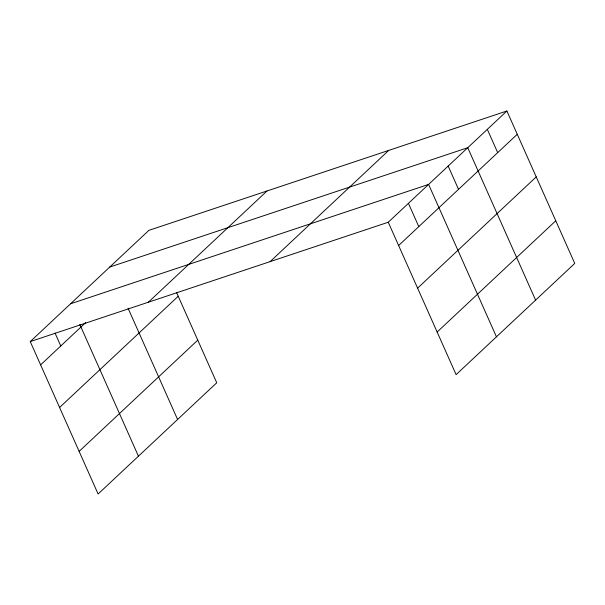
<?xml version="1.0" encoding="UTF-8"?>
<svg xmlns="http://www.w3.org/2000/svg" width="605" height="605" viewBox="0 0 605 605"><rect width="100%" height="100%" fill="white"/><g stroke="black" fill="none" stroke-linecap="round" stroke-linejoin="round"><path stroke-width="0.91" d="M176.705 292.835L216.741 382.761L98.108 493.998L30.25 341.591L148.883 230.354L506.892 111.002L574.75 263.409L456.117 374.646L388.259 222.239L506.892 111.002M40.618 364.875L85.676 322.624M148.391 302.205L267.024 190.968M59.585 407.49L178.225 296.246M270.117 261.625L388.75 150.388M79.134 451.39L197.767 340.146M398.627 245.524L517.26 134.287M417.601 288.139L536.234 176.894M437.143 332.039L555.776 220.795M109.732 267.062L467.748 147.711L535.599 300.118M70.588 303.77L428.597 184.419L496.448 336.826M30.25 341.591L388.259 222.239M487.32 129.357L497.688 152.642M448.169 166.065L458.537 189.35M408.428 203.333L418.796 226.618M128.071 308.24L177.59 419.469M79.799 324.469L138.439 456.178M55.025 333.03L60.787 345.969"/></g></svg>
